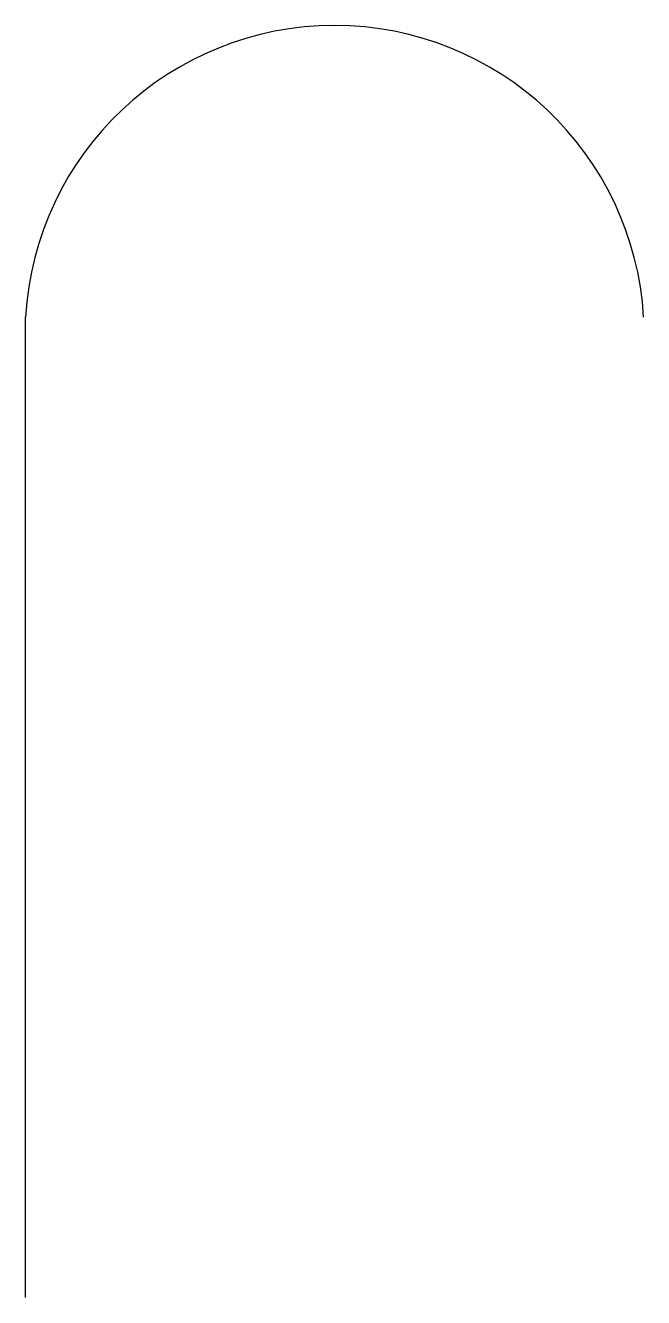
# Model space of a CAD drawing. Extents: x -99933 to -99423, y -156693 to -155645.
import ezdxf

# ---------------------------------------------------------------- set-up
doc = ezdxf.new("R2010")
doc.units = 0
doc.header["$LTSCALE"] = 1000
doc.header["$MEASUREMENT"] = 0
doc.layers.add('TEXT', color=4, linetype='CONTINUOUS')

msp = doc.modelspace()

# ---------------------------------------------------------------- linework, layer by layer
at = {"layer": 'TEXT'}
msp.add_line((-99932.6, -156693.2), (-99932.6, -155885.3), dxfattribs=at)
msp.add_arc((-99677.9, -155900.1), 255.1, 3.3197, 176.6803, dxfattribs=at)

doc.saveas('drawing.dxf')
